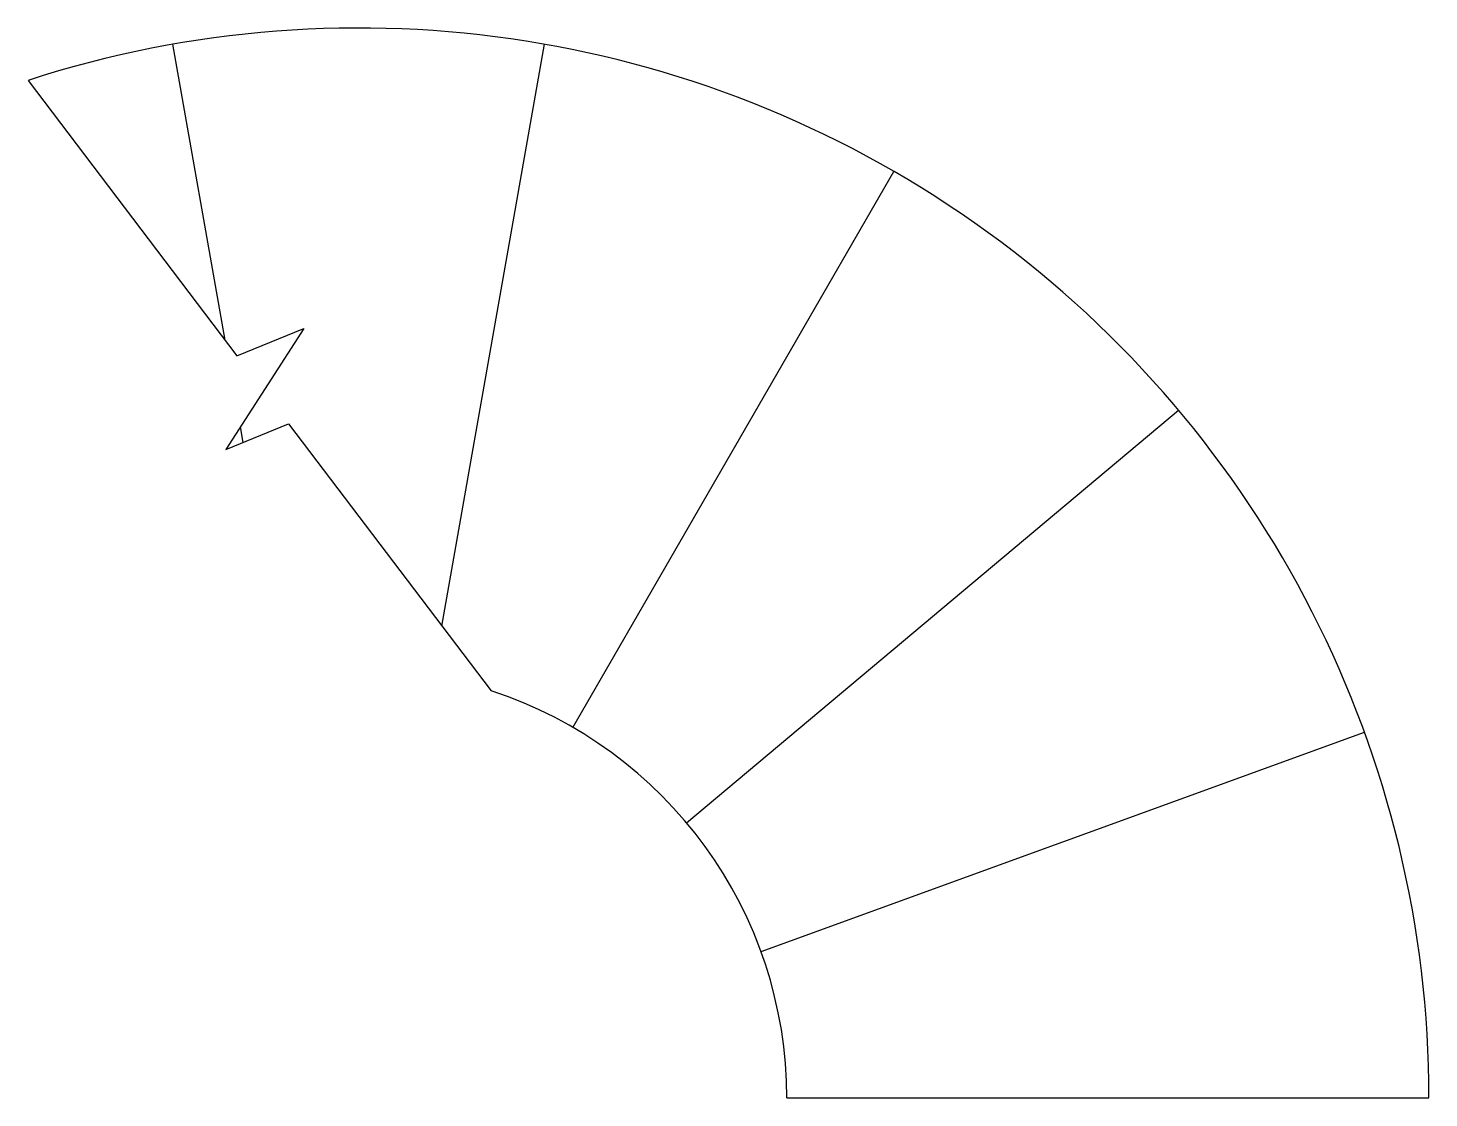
# Model space of a CAD drawing. Header units: millimetres. Extents: x -1418 to 1200, y 0 to 2000.
import ezdxf

# ---------------------------------------------------------------- set-up
doc = ezdxf.new("R2010")
doc.units = ezdxf.units.MM
doc.layers.add('STAIR_楼梯', color=2, linetype='Continuous')

msp = doc.modelspace()

# ---------------------------------------------------------------- linework, layer by layer
at = {"layer": 'STAIR_楼梯'}
for p, q in [((-1049.7, 1416.3), (-1147.3, 1969.6)), ((-644.5, 881.8), (-452.7, 1969.6)), ((-1418, 1902.1), (-1027.6, 1387.2)), ((-400, 692.8), (200, 1732.1)), ((-902.6, 1438.1), (-1048.4, 1212.1)), ((-1027.6, 1387.2), (-902.6, 1438.1)), ((-187.2, 514.2), (732.1, 1285.6)), ((-1048.4, 1212.1), (-931.1, 1259.9)), ((-931.1, 1259.9), (-552.8, 760.8)), ((-1016.1, 1225.3), (-1021.2, 1254.3)), ((-48.2, 273.6), (1079.4, 684)), ((0, 0), (1200, 0))]:
    msp.add_line(p, q, dxfattribs=at)
for radius, end in [(2000, 108), (800, 72)]:
    msp.add_arc((-800, 0), radius, 0, end, dxfattribs=at)

doc.saveas('drawing.dxf')
